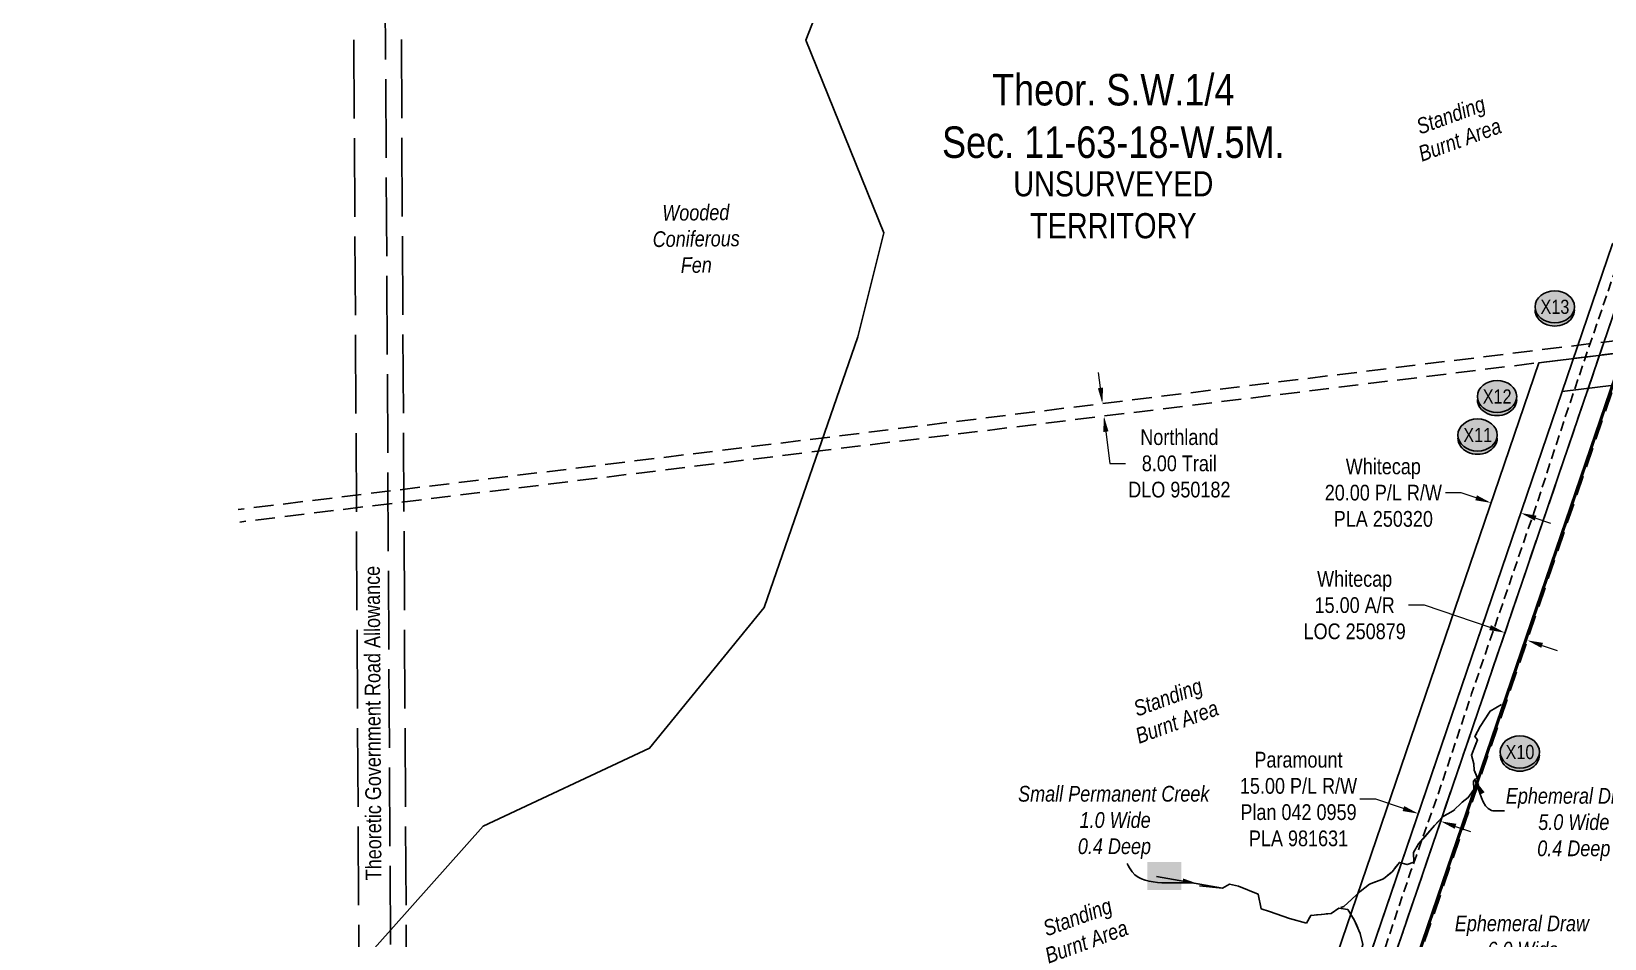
# Model space of a CAD drawing. Extents: x 521110 to 526221, y 6030392 to 6032896.
# Drawn here: x 524277 to 525277, y 6031417 to 6031993 of the extents above; entities that cross this region are included whole.
import ezdxf
from ezdxf.enums import TextEntityAlignment as Align

# ---------------------------------------------------------------- set-up
doc = ezdxf.new("R2010")
doc.units = 0
doc.header["$LTSCALE"] = 5
doc.header["$PDSIZE"] = 0.5
for name, pattern in [('foc-ACCESSROAD', [3.75, 2.5, -1.25]), ('foc-TOPO-ephemeral', [6.25, 3.125, -0.625, 0.625, -0.625, 0.625, -0.625]), ('foc-UNSURVEYED', [12.5, 10, -2.5]), ('UG_PIPE', [1.875, 1.25, -0.625])]:
    doc.linetypes.add(name, pattern=pattern)
doc.layers.get('Defpoints').update_dxf_attribs({"color": 9})
for name, color, linetype in [('AS-PIPE-UG', 44, 'UG_PIPE'), ('AS-UNDERLAY-H', 141, 'Continuous'), ('C-AR', 13, 'foc-ACCESSROAD'), ('C-RW', 13, 'Continuous'), ('C-SYMBOL', 7, 'Continuous'), ('F-AR', 190, 'foc-ACCESSROAD'), ('F-RW', 190, 'Continuous'), ('L-ROAD-T', 7, 'Continuous'), ('L-UNS-T', 3, 'Continuous'), ('L-USEC', 7, 'foc-UNSURVEYED'), ('P-CROSSINGS', 250, 'Continuous'), ('P-PROPOSED', 10, 'Continuous'), ('T-CREEK', 160, 'Continuous'), ('T-DRAW', 143, 'foc-TOPO-ephemeral'), ('T-WATER', 160, 'Continuous'), ('T-WATER-T', 170, 'Continuous'), ('WETLAND', 143, 'Continuous'), ('WETLAND-T', 146, 'Continuous')]:
    doc.layers.add(name, color=color, linetype=linetype)
for name, color, linetype, lineweight in [('C-AR-T', 13, 'Continuous', 9), ('C-RW-T', 13, 'Continuous', 9), ('F-AR-T', 190, 'Continuous', 9), ('F-RW-T', 190, 'Continuous', 9), ('T-TEXT', 48, 'Continuous', 18)]:
    doc.layers.add(name, color=color, linetype=linetype, lineweight=lineweight)
doc.styles.add('175L', font='ARIALN.TTF', dxfattribs={"height": 20})
doc.styles.add('80CG', font='ARIALN.TTF', dxfattribs={"height": 10})
doc.styles.add('80L', font='ARIALN.TTF', dxfattribs={"height": 10})
doc.styles.add('80LS', font='ARIALNI.TTF', dxfattribs={"height": 10})
doc.styles.add('Crossing', font='ARIALN.TTF', dxfattribs={"height": 10})
doc.styles.add('foc-LtypeFont', font='ARIALN.TTF', dxfattribs={"height": 7.35})
doc.linetypes.add('foc-TOPO-flowdirection-NOLINE', pattern='A,0,[">",foc-LtypeFont,S=0.3,R=0,X=0,Y=-0.945],-20,[">",foc-LtypeFont,S=0.3,R=0,X=0,Y=-0.945],0', length=20)
doc.dimstyles.new('Compass 5 000', dxfattribs={"dimscale": 5, "dimtxt": 9, "dimasz": 2, "dimexe": 0.2, "dimexo": 0.0625, "dimgap": 0.5, "dimtad": 0, "dimtih": 1, "dimtoh": 1, "dimzin": 0, "dimdsep": 46, "dimtxsty": '80CG', "dimcen": 0.1, "dimse1": 1, "dimse2": 1, "dimclrd": 256, "dimclrt": 256, "dimaunit": 1, "dimadec": 4, "dimazin": 0, "dimtfac": 0.06, "dimtofl": 0, "dimtmove": 0, "dimatfit": 1, "dimfxl": 0.2, "dimtolj": 1, "dimtzin": 0, "dimlwd": -1, "dimarcsym": 0})

# ---------------------------------------------------------------- blocks, each defined once
blk = doc.blocks.new('*D449')
at = {"layer": 'Defpoints', "color": 0, "transparency": 16777216}
for p in [(524994.68, 6031761.19), (524958.38, 6031748.68), (524995.65, 6031753.26)]:
    blk.add_point(p, dxfattribs=at)
at = {"layer": 'F-AR-T', "transparency": 16777216}
for p, q in [((524956.19, 6031766.55), (524954.97, 6031776.47)), ((524959.59, 6031738.76), (524962.07, 6031718.56)), ((524962.07, 6031718.56), (524972.07, 6031718.56))]:
    blk.add_line(p, q, dxfattribs=at)
for points in [[(524957.84, 6031766.75), (524954.53, 6031766.34), (524957.4, 6031756.62)], [(524961.25, 6031738.96), (524957.94, 6031738.56), (524958.38, 6031748.68)]]:
    blk.add_solid(points, dxfattribs=at)
at = {"layer": 'F-AR-T', "transparency": 16777216, "insert": (525006.32, 6031718.56), "char_height": 10, "attachment_point": 5, "style": '80CG'}
blk.add_mtext('\\A1;Northland\\P8.00 Trail\\PDLO 950182', dxfattribs=at)
blk = doc.blocks.new('*D458')
at = {"layer": 'C-RW-T', "transparency": 16777216}
for p, q in [((525185.52, 6031699.95), (525175.52, 6031699.95)), ((525194.98, 6031696.73), (525185.52, 6031699.95)), ((525232.83, 6031683.82), (525242.3, 6031680.59))]:
    blk.add_line(p, q, dxfattribs=at)
for points in [[(525195.52, 6031698.3), (525194.45, 6031695.15), (525204.45, 6031693.5)], [(525233.37, 6031685.39), (525232.29, 6031682.24), (525223.37, 6031687.05)]]:
    blk.add_solid(points, dxfattribs=at)
at = {"layer": 'Defpoints', "color": 0, "transparency": 16777216}
for p in [(525208.11, 6031704.23), (525227.03, 6031697.78), (525204.45, 6031693.5)]:
    blk.add_point(p, dxfattribs=at)
at = {"layer": 'C-RW-T', "transparency": 16777216, "insert": (525135.98, 6031699.95), "char_height": 10, "attachment_point": 5, "style": '80CG'}
blk.add_mtext('\\A1;Whitecap\\P20.00 P/L R/W\\PPLA 250320', dxfattribs=at)
blk = doc.blocks.new('*D459')
at = {"layer": 'C-AR-T', "transparency": 16777216}
for p, q in [((525162.06, 6031628.48), (525152.06, 6031628.48)), ((525203.81, 6031614.24), (525162.06, 6031628.48)), ((525236.93, 6031602.94), (525246.39, 6031599.72))]:
    blk.add_line(p, q, dxfattribs=at)
for points in [[(525204.35, 6031615.82), (525203.27, 6031612.66), (525213.28, 6031611.01)], [(525237.47, 6031604.52), (525236.39, 6031601.37), (525227.46, 6031606.17)]]:
    blk.add_solid(points, dxfattribs=at)
at = {"layer": 'Defpoints', "color": 0, "transparency": 16777216}
for p in [(525212.05, 6031607.43), (525213.28, 6031611.01), (525226.24, 6031602.59)]:
    blk.add_point(p, dxfattribs=at)
at = {"layer": 'C-AR-T', "transparency": 16777216, "insert": (525117.75, 6031628.48), "char_height": 10, "attachment_point": 5, "style": '80CG'}
blk.add_mtext('\\A1;Whitecap\\P15.00 A/R\\PLOC 250879', dxfattribs=at)
blk = doc.blocks.new('*D460')
at = {"layer": 'Defpoints', "color": 0, "transparency": 16777216}
for p in [(525165.07, 6031516.13), (525179.26, 6031511.29), (525158.21, 6031496.01)]:
    blk.add_point(p, dxfattribs=at)
at = {"layer": 'F-RW-T', "transparency": 16777216}
for p, q in [((525131.14, 6031505.24), (525121.14, 6031505.24)), ((525148.75, 6031499.24), (525131.14, 6031505.24)), ((525181.87, 6031487.94), (525191.33, 6031484.72))]:
    blk.add_line(p, q, dxfattribs=at)
for points in [[(525149.28, 6031500.82), (525148.21, 6031497.66), (525158.21, 6031496.01)], [(525182.4, 6031489.52), (525181.33, 6031486.37), (525172.4, 6031491.17)]]:
    blk.add_solid(points, dxfattribs=at)
at = {"layer": 'F-RW-T', "transparency": 16777216, "insert": (525082.06, 6031505.24), "char_height": 10, "attachment_point": 5, "style": '80CG'}
blk.add_mtext('\\A1;Paramount\\P15.00 P/L R/W\\PPlan 042 0959\\PPLA 981631', dxfattribs=at)
blk = doc.blocks.new('xing2')
h = blk.add_hatch(color=50)
h.dxf.hatch_style = 1
edge = h.paths.add_edge_path()
edge.add_ellipse((0, 0), major_axis=(-12.5, 0), ratio=0.816297, start_angle=0, end_angle=360)
h = blk.add_hatch(color=250)
h.dxf.hatch_style = 1
edge = h.paths.add_edge_path()
edge.add_ellipse((0, -2), major_axis=(-12.5, 0), ratio=0.816297, start_angle=0, end_angle=180)
edge.add_line((12.5, -2), (12.5, 0))
edge.add_ellipse((0, 0), major_axis=(-12.5, 0), ratio=0.816297, start_angle=0, end_angle=180, ccw=False)
edge.add_line((-12.5, 0), (-12.5, -2))
at = {"color": 250}
blk.add_ellipse((0, 0), major_axis=(-12.5, 0), ratio=0.816297, dxfattribs=at)
blk.add_ellipse((0, -2), major_axis=(-12.5, 0), ratio=0.816297, start_param=0, end_param=3.141593, dxfattribs=at)
at = {"color": 250, "style": 'Crossing'}
blk.add_attdef('CROSSING', text='', height=9, dxfattribs=at).set_placement((0.1, 0), align=Align.MIDDLE_CENTER)
at = {"color": 250, "style": 'Crossing', "flags": 1}
for tag, p in [('OWNER', (0.1, -12.5)), ('DESCRIPTION', (0.1, -25.8)), ('LOCATION', (0.1, -39.3)), ('DWG_REF', (0.1, -52.8))]:
    blk.add_attdef(tag, text='', height=9, dxfattribs=at).set_placement(p, align=Align.MIDDLE_CENTER)

msp = doc.modelspace()

# ---------------------------------------------------------------- hatches: boundary and pattern name
at = {"layer": 'AS-UNDERLAY-H'}
h = msp.add_hatch(color=256, dxfattribs=at)
h.dxf.hatch_style = 1
h.paths.add_polyline_path([(524985.954, 6031465.275), (525007.532, 6031465.275), (525007.532, 6031447.459), (524985.954, 6031447.459)])

# ---------------------------------------------------------------- linework, layer by layer
at = {"layer": 'AS-PIPE-UG', "flags": 128}
msp.add_lwpolyline([(525042.235, 6031136.142), (525044.828, 6031143.518), (525055.366, 6031178.065), (525072.718, 6031225.685), (525081.319, 6031249.367), (525107.286, 6031325.221), (525120.643, 6031362.119), (525130.435, 6031391.21), (525153.565, 6031459.743), (525170.438, 6031507.39), (525192.022, 6031572.056), (525231.846, 6031687.778), (525251.377, 6031747.277), (525265.787, 6031790.033), (525286.147, 6031849.105), (525289.485, 6031856.092), (525293.234, 6031858.656), (525296.689, 6031860.719), (525301.052, 6031862.811), (525312.516, 6031867.191), (525357.637, 6031883.729), (525380.434, 6031890.764)], dxfattribs=at)
at = {"layer": 'C-AR'}
for points in [[(525281.652, 6031811.491), (525141.903, 6031401.754)], [(525156.093, 6031396.914), (525287.968, 6031783.565)]]:
    msp.add_lwpolyline(points, dxfattribs=at)
at = {"layer": 'F-RW'}
msp.add_lwpolyline([(525500.328, 6032177.592), (525476.68, 6031947.112), (525464.779, 6031924.325), (525445.259, 6031907.538), (525303.981, 6031859.206), (525294.788, 6031850.003), (525029.901, 6031073.373), (525015.712, 6031078.212), (525281.722, 6031858.137), (525295.835, 6031872.264), (525437.673, 6031920.788), (525452.822, 6031933.816), (525462.06, 6031951.503), (525485.414, 6032179.122)], dxfattribs=at)
at = {"layer": 'L-USEC'}
for p, q in [((524500.495, 6032212.806), (524505.412, 6031308.733)), ((524511.091, 6032112.922), (524515.465, 6031308.787))]:
    msp.add_line(p, q, dxfattribs=at)
at = {"layer": 'L-USEC', "flags": 128}
msp.add_lwpolyline([(524480.932, 6032112.758), (524485.303, 6031308.623)], dxfattribs=at)
at = {"layer": 'P-PROPOSED', "const_width": 1.999, "flags": 128}
msp.add_lwpolyline([(525732.046, 6031852.629), (525504.391, 6031824.709), (525307.281, 6031800.537), (525287.115, 6031784.159), (525155.147, 6031397.237), (525119.878, 6031293.832), (525107.755, 6031298.537), (525062.649, 6031166.291), (525055.638, 6031145.735), (524967.061, 6031119.714), (524353.594, 6031110.806), (524338.23, 6031130.246), (524324.254, 6031120.525)], dxfattribs=at)
at = {"layer": 'T-CREEK', "linetype": 'foc-TOPO-flowdirection-NOLINE', "flags": 128}
msp.add_lwpolyline([(525087.072, 6031426.476), (525076.351, 6031429.396), (525063.691, 6031433.776), (525058.334, 6031435.458), (525056.347, 6031444.901), (525043.989, 6031449.887), (525038.234, 6031451.158), (525033.84, 6031448.742), (524991.883, 6031456.17)], dxfattribs=at)
at = {"layer": 'T-CREEK', "flags": 128}
msp.add_lwpolyline([(525087.072, 6031426.476), (525076.351, 6031429.396), (525063.691, 6031433.776), (525058.334, 6031435.458), (525056.347, 6031444.901), (525043.989, 6031449.887), (525038.234, 6031451.158), (525033.84, 6031448.742), (525019.107, 6031450.054)], dxfattribs=at)
at = {"layer": 'T-DRAW', "flags": 128}
for points in [[(525211.011, 6031565.275), (525203.965, 6031561.185), (525197.49, 6031551.372), (525194.214, 6031544.945), (525195.762, 6031543.023), (525191.948, 6031533.112), (525193.507, 6031527.565), (525193.628, 6031523.607), (525195.619, 6031519.066), (525193.193, 6031516.719), (525193.518, 6031511.457), (525189.995, 6031506.196), (525186.092, 6031503.237), (525180.455, 6031497.747), (525173.696, 6031494.045), (525168.514, 6031488.373), (525158.294, 6031476.763), (525155.166, 6031471.297), (525155.359, 6031465.243), (525151.163, 6031463.593), (525146.163, 6031465.067), (525141.529, 6031459.125), (525136.123, 6031454.591), (525127.155, 6031451.159), (525121.228, 6031446.614), (525110.874, 6031436.928), (525108.928, 6031436.427)], [(525173.825, 6031375.7), (525158.275, 6031385.877), (525149.18, 6031393.69), (525138.084, 6031393.078), (525128.898, 6031401.129), (525121.122, 6031406.323), (525123.02, 6031412.801), (525121.347, 6031419.844), (525117.375, 6031428.615), (525113.348, 6031435.175), (525107.752, 6031436.022), (525102.767, 6031432.523), (525089.801, 6031431.38), (525087.073, 6031426.46)]]:
    msp.add_lwpolyline(points, dxfattribs=at)
at = {"layer": 'T-DRAW', "linetype": 'foc-TOPO-flowdirection-NOLINE', "flags": 128}
for points in [[(525211.011, 6031565.275), (525203.965, 6031561.185), (525197.49, 6031551.372), (525194.214, 6031544.945), (525195.762, 6031543.023), (525191.948, 6031533.112), (525193.507, 6031527.565), (525193.628, 6031523.607), (525195.619, 6031519.066), (525193.193, 6031516.719), (525193.518, 6031511.457), (525189.995, 6031506.196), (525186.092, 6031503.237), (525180.455, 6031497.747), (525173.696, 6031494.045), (525168.514, 6031488.373), (525158.294, 6031476.763), (525155.166, 6031471.297), (525155.359, 6031465.243), (525151.163, 6031463.593), (525146.163, 6031465.067), (525141.529, 6031459.125), (525136.123, 6031454.591), (525127.155, 6031451.159), (525121.228, 6031446.614), (525110.874, 6031436.928), (525108.928, 6031436.427)], [(525173.825, 6031375.7), (525158.275, 6031385.877), (525149.18, 6031393.69), (525138.084, 6031393.078), (525128.898, 6031401.129), (525121.122, 6031406.323), (525123.02, 6031412.801), (525121.347, 6031419.844), (525117.375, 6031428.615), (525113.348, 6031435.175), (525107.752, 6031436.022), (525102.767, 6031432.523), (525089.801, 6031431.38), (525087.073, 6031426.46)]]:
    msp.add_lwpolyline(points, dxfattribs=at)
at = {"layer": 'WETLAND', "flags": 128}
msp.add_lwpolyline([(524919.209, 6032215.2), (524919.043, 6032214.76), (524892.52, 6032195.363), (524890.401, 6032159.157), (524838.251, 6032139.604), (524798.564, 6032063.536), (524768.798, 6031987.468), (524818.408, 6031865.098), (524801.871, 6031798.952), (524742.34, 6031626.972), (524669.579, 6031537.675), (524563.746, 6031488.066), (524484.37, 6031398.769), (524457.912, 6031309.472), (524438.068, 6031233.404), (524421.532, 6031163.951), (524395.073, 6031127.57), (524354.614, 6031116.077), (524119.736, 6031406.739)], dxfattribs=at)

# ---------------------------------------------------------------- block references
at = {"layer": 'P-CROSSINGS', "xscale": 0.99948, "yscale": 0.99948, "zscale": 0.99948}
for p, values in [((525244.945, 6031818.105), {'CROSSING': 'X13'}), ((525208.246, 6031761.132), {'CROSSING': 'X12'}), ((525195.895, 6031736.636), {'CROSSING': 'X11'}), ((525222.746, 6031535.203), {'CROSSING': 'X10'})]:
    msp.add_blockref('xing2', p, dxfattribs=at).add_auto_attribs(values)

# ---------------------------------------------------------------- texts
at = {"layer": 'L-ROAD-T', "style": '80L'}
msp.add_text('Theoretic Government Road Allowance', height=9.99483, rotation=90.311604, dxfattribs=at).set_placement((524493.613, 6031553.553), align=Align.MIDDLE_CENTER)
at = {"layer": 'T-TEXT', "char_height": 9.9948, "width": 54.61452, "attachment_point": 2, "rotation": 20, "style": '80LS'}
for insert in [(525177.141, 6031944.664), (524997.348, 6031574.71), (524939.82, 6031435.043)]:
    msp.add_mtext('Standing\\PBurnt Area', dxfattribs=dict(at, insert=insert))
at = {"layer": 'T-WATER', "char_height": 10.00006, "attachment_point": 1, "style": '80L'}
for s, width, insert in [('\\pi0.45587;{\\fArial Narrow|b0|i1|c0|p34;Small Permanent Creek\\P\\pi39.542;1.0 Wide\\P\\pi38.437;0.4 Deep}', 122.31086, (524903.375, 6031513.644)), ('\\pi0.32626;{\\fArial Narrow|b0|i1|c0|p34;Ephemeral Draw\\P\\pi20.951;5.0 Wide\\P\\pi20.296;0.4 Deep}', 86.02823, (525213.506, 6031512.306)), ('\\pi0.32626;{\\fArial Narrow|b0|i1|c0|p34;Ephemeral Draw\\P\\pi21.029;6.0 Wide\\P\\pi20.296;0.4 Deep}', 86.02823, (525181.076, 6031431.275))]:
    msp.add_mtext_dynamic_manual_height_columns(s, width=width, gutter_width=50, heights=[0], dxfattribs=dict(at, insert=insert))
at = {"layer": 'WETLAND-T', "insert": (524670.774, 6031882.715), "char_height": 9.98668, "attachment_point": 1, "rotation": 0.56433, "style": '80L'}
msp.add_mtext_dynamic_manual_height_columns('\\pi6.8281;{\\fArial Narrow|b0|i1|c0|p34;Wooded \\P\\pi0.56766;Coniferous\\P\\pi18.256;Fen}', width=55.39448, gutter_width=49.974, heights=[0], dxfattribs=at)

# ---------------------------------------------------------------- dimensions: what is measured, and where the dimension line sits
at = {"layer": 'C-AR-T'}
dim = msp.add_linear_dim(base=(525213.275, 6031611.012), p1=(525226.241, 6031602.586), p2=(525212.052, 6031607.426), angle=161.166949, text='Whitecap\\P15.00 A/R\\PLOC 250879', dimstyle='Compass 5 000', dxfattribs=at)
dim.commit()
dim.dimension.update_dxf_attribs({"geometry": '*D459', "text_midpoint": (525117.746, 6031628.48), "dimtype": 161})
at = {"layer": 'C-RW-T', "color": 5}
dim = msp.add_aligned_dim(p1=(525227.029, 6031697.781), p2=(525208.11, 6031704.234), distance=11.343, text='Whitecap\\P20.00 P/L R/W\\PPLA 250320', dimstyle='Compass 5 000', dxfattribs=at)
dim.commit()
dim.dimension.update_dxf_attribs({"geometry": '*D458', "text_midpoint": (525135.979, 6031699.954)})
at = {"layer": 'F-AR-T'}
dim = msp.add_linear_dim(base=(524958.376, 6031748.684), p1=(524994.676, 6031761.192), p2=(524995.649, 6031753.255), angle=276.991764, text='Northland\\P8.00 Trail\\PDLO 950182', dimstyle='Compass 5 000', dxfattribs=at)
dim.commit()
dim.dimension.update_dxf_attribs({"geometry": '*D449', "text_midpoint": (525006.32, 6031718.561), "dimtype": 161})
at = {"layer": 'F-RW-T'}
dim = msp.add_linear_dim(base=(525158.211, 6031496.011), p1=(525179.262, 6031511.288), p2=(525165.072, 6031516.128), angle=161.166953, text='Paramount\\P15.00 P/L R/W\\PPlan 042 0959\\PPLA 981631', dimstyle='Compass 5 000', dxfattribs=at)
dim.commit()
dim.dimension.update_dxf_attribs({"geometry": '*D460', "text_midpoint": (525082.058, 6031505.243), "dimtype": 161})

# ---------------------------------------------------------------- leaders
at = {"layer": 'T-WATER', "path_type": 1}
msp.add_leader([(525018.281, 6031451.365), (524976.412, 6031459.06), (524973.044, 6031464.351)], dimstyle='Compass 5 000', override={"dimgap": 0.5, "dimtad": 0}, dxfattribs=at)
at = {"layer": 'T-WATER-T', "path_type": 1}
msp.add_leader([(525194.083, 6031517.58), (525204.777, 6031498.112), (525212.97, 6031497.797)], dimstyle='Compass 5 000', override={"dimgap": 0.5, "dimtad": 0}, dxfattribs=at)

# ---------------------------------------------------------------- next in the draw order: texts
at = {"layer": 'L-UNS-T', "color": 3, "insert": (524964.337, 6031882.866), "char_height": 15.99173, "attachment_point": 5, "style": '80L', "bg_fill": 3, "box_fill_scale": 1.15, "bg_fill_color": 256, "bg_fill_true_color": 256, "bg_fill_transparency": 0}
msp.add_mtext_dynamic_manual_height_columns('UNSURVEYED TERRITORY', width=126.34838, gutter_width=47.475, heights=[0], dxfattribs=at)

# ---------------------------------------------------------------- next in the draw order: linework, layer by layer
at = {"layer": 'C-RW', "flags": 128}
msp.add_lwpolyline([(524389.014, 6031002.972), (524374.965, 6030988.752), (524343.843, 6031019.499), (524403.068, 6031073.742), (524468.274, 6031133.462), (524918.387, 6031139.999), (524926.625, 6031148.45), (524926.223, 6031185.12), (525031.448, 6031186.273), (525234.834, 6031782.588), (525613.141, 6031828.984), (525605.752, 6031889.236), (525625.593, 6031891.67), (525635.416, 6031811.576), (525249.708, 6031764.273), (525045.804, 6031166.439), (524946.431, 6031165.35), (524946.704, 6031140.41), (524926.935, 6031120.131), (524476.167, 6031113.585), (524372.841, 6031018.951)], close=True, dxfattribs=at)
at = {"layer": 'F-AR', "flags": 128}
for points in [[(526217.099, 6031911.108), (524408.147, 6031689.26)], [(526218.072, 6031903.171), (524409.12, 6031681.324)]]:
    msp.add_lwpolyline(points, dxfattribs=at)

# ---------------------------------------------------------------- next in the draw order: texts
at = {"layer": 'C-SYMBOL', "color": 3, "insert": (524964.337, 6031966.083), "char_height": 20, "width": 215.98445, "attachment_point": 2, "style": '175L', "bg_fill": 3, "box_fill_scale": 1.1, "bg_fill_color": 256, "bg_fill_transparency": 0}
msp.add_mtext('Theor. S.W.1/4\\PSec. 11-63-18-W.5M.', dxfattribs=at)

doc.saveas('drawing.dxf')
